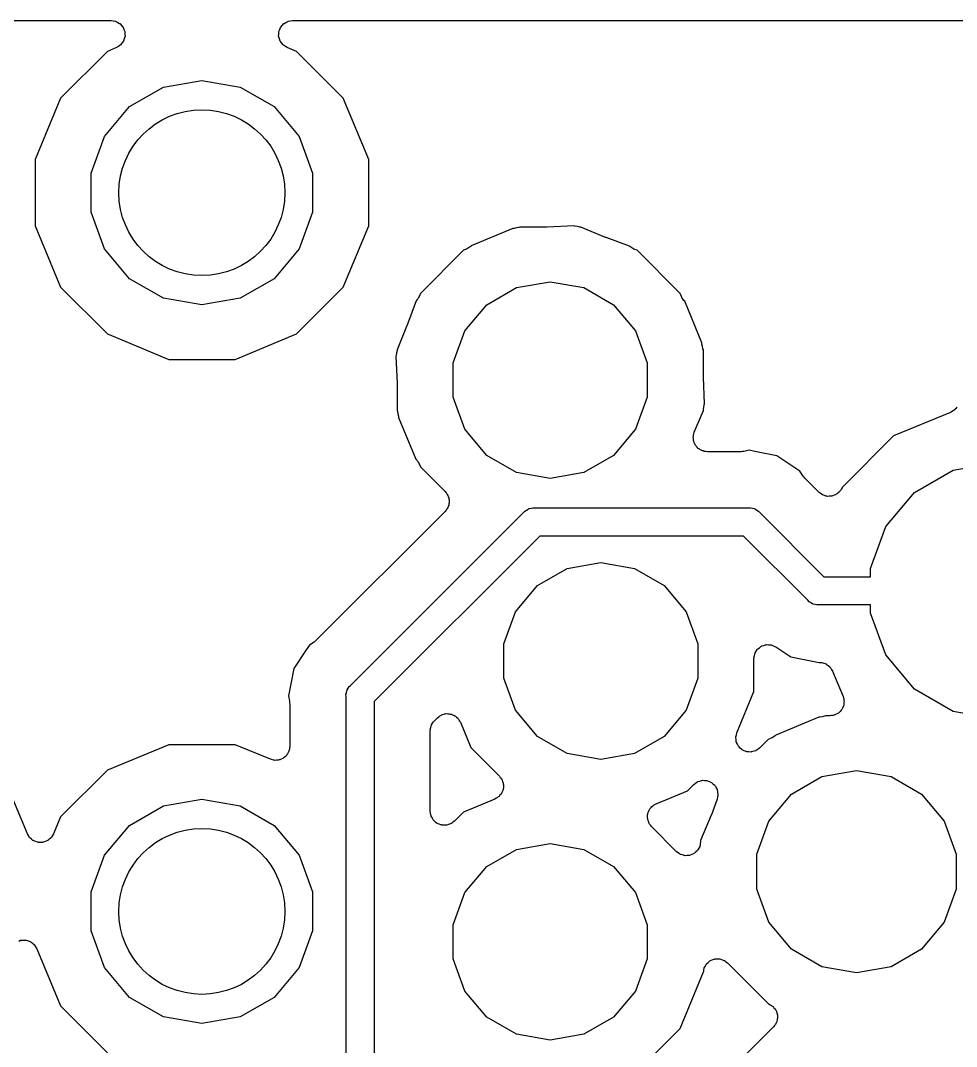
# Model space of a CAD drawing. Extents: x 240.1 to 314.9, y -176.2 to -102.8.
# Drawn here: x 255.33 to 263.79, y -112.07 to -102.79 of the extents above; entities that cross this region are included whole.
import ezdxf

# ---------------------------------------------------------------- set-up
doc = ezdxf.new("R2010")
doc.units = 0
doc.header["$MEASUREMENT"] = 0
doc.layers.add('BLACK', color=7, linetype='CONTINUOUS')

msp = doc.modelspace()

# ---------------------------------------------------------------- linework, layer by layer
at = {"layer": 'BLACK', "linetype": 'CONTINUOUS'}
for p, q in [((241.849, -102.793), (256.153, -102.793)), ((256.153, -102.793), (256.172, -102.796)), ((256.172, -102.796), (256.191, -102.799)), ((256.191, -102.799), (256.194, -102.8)), ((256.194, -102.8), (256.196, -102.801)), ((256.196, -102.801), (256.213, -102.81)), ((257.733, -102.81), (257.75, -102.801)), ((257.75, -102.801), (257.752, -102.8)), ((257.752, -102.8), (257.755, -102.799)), ((257.755, -102.799), (257.774, -102.796)), ((257.774, -102.796), (257.793, -102.793)), ((257.793, -102.793), (312.995, -102.793)), ((256.213, -102.81), (256.23, -102.819)), ((256.23, -102.819), (256.232, -102.821)), ((256.232, -102.821), (256.234, -102.823)), ((256.234, -102.823), (256.247, -102.838)), ((256.247, -102.838), (256.26, -102.852)), ((256.26, -102.852), (256.261, -102.854)), ((256.261, -102.854), (256.263, -102.856)), ((256.263, -102.856), (256.269, -102.875)), ((256.269, -102.875), (256.277, -102.893)), ((256.277, -102.893), (256.277, -102.895)), ((256.277, -102.895), (256.278, -102.898)), ((256.278, -102.898), (256.278, -102.917)), ((257.668, -102.898), (257.669, -102.895)), ((257.668, -102.917), (257.668, -102.898)), ((257.669, -102.893), (257.677, -102.875)), ((257.669, -102.895), (257.669, -102.893)), ((257.677, -102.875), (257.683, -102.856)), ((257.683, -102.856), (257.685, -102.854)), ((257.685, -102.854), (257.686, -102.852)), ((257.686, -102.852), (257.699, -102.838)), ((257.699, -102.838), (257.712, -102.823)), ((257.712, -102.823), (257.714, -102.821)), ((257.714, -102.821), (257.716, -102.819)), ((257.716, -102.819), (257.733, -102.81)), ((256.263, -102.983), (256.25, -102.998)), ((256.264, -102.981), (256.263, -102.983)), ((256.266, -102.979), (256.264, -102.981)), ((256.271, -102.96), (256.266, -102.979)), ((256.278, -102.942), (256.271, -102.96)), ((256.278, -102.917), (256.279, -102.937)), ((256.279, -102.937), (256.278, -102.939)), ((256.278, -102.939), (256.278, -102.942)), ((257.667, -102.937), (257.668, -102.917)), ((257.668, -102.939), (257.667, -102.937)), ((257.668, -102.942), (257.668, -102.939)), ((257.675, -102.96), (257.668, -102.942)), ((257.68, -102.979), (257.675, -102.96)), ((257.682, -102.981), (257.68, -102.979)), ((257.683, -102.983), (257.682, -102.981)), ((257.696, -102.998), (257.683, -102.983)), ((256.119, -103.072), (255.695, -103.496)), ((256.201, -103.037), (256.119, -103.072)), ((256.218, -103.027), (256.201, -103.037)), ((256.234, -103.017), (256.218, -103.027)), ((256.236, -103.015), (256.234, -103.017)), ((256.239, -103.014), (256.236, -103.015)), ((256.25, -102.998), (256.239, -103.014)), ((257.707, -103.014), (257.696, -102.998)), ((257.71, -103.015), (257.707, -103.014)), ((257.712, -103.017), (257.71, -103.015)), ((257.728, -103.027), (257.712, -103.017)), ((257.745, -103.037), (257.728, -103.027)), ((257.827, -103.072), (257.745, -103.037)), ((258.251, -103.496), (257.827, -103.072)), ((256.626, -103.396), (256.973, -103.335)), ((256.973, -103.335), (257.32, -103.396)), ((256.32, -103.572), (256.626, -103.396)), ((257.32, -103.396), (257.626, -103.572)), ((255.695, -103.496), (255.465, -104.05)), ((258.481, -104.05), (258.251, -103.496)), ((256.094, -103.842), (256.32, -103.572)), ((257.626, -103.572), (257.852, -103.842)), ((255.973, -104.174), (256.094, -103.842)), ((257.852, -103.842), (257.973, -104.174)), ((255.465, -104.05), (255.465, -104.65)), ((258.481, -104.65), (258.481, -104.05)), ((255.973, -104.526), (255.973, -104.174)), ((257.973, -104.174), (257.973, -104.526)), ((256.094, -104.858), (255.973, -104.526)), ((257.973, -104.526), (257.852, -104.858)), ((255.465, -104.65), (255.695, -105.204)), ((258.251, -105.204), (258.481, -104.65)), ((259.846, -104.661), (259.838, -104.664)), ((260.089, -104.661), (259.846, -104.661)), ((260.091, -104.66), (260.089, -104.661)), ((260.094, -104.661), (260.091, -104.66)), ((260.337, -104.65), (260.094, -104.661)), ((260.345, -104.653), (260.337, -104.65)), ((260.367, -104.657), (260.345, -104.653)), ((260.345, -104.653), (260.345, -104.653)), ((260.345, -104.653), (260.345, -104.653)), ((260.388, -104.661), (260.367, -104.657)), ((260.397, -104.661), (260.388, -104.661)), ((260.388, -104.661), (260.388, -104.661)), ((260.388, -104.661), (260.388, -104.661)), ((260.621, -104.754), (260.397, -104.661)), ((259.784, -104.674), (259.407, -104.83)), ((259.795, -104.674), (259.784, -104.674)), ((259.816, -104.669), (259.795, -104.674)), ((259.795, -104.674), (259.795, -104.674)), ((259.795, -104.674), (259.795, -104.674)), ((259.838, -104.664), (259.816, -104.669)), ((259.838, -104.664), (259.838, -104.664)), ((259.838, -104.664), (259.838, -104.664)), ((260.624, -104.754), (260.621, -104.754)), ((260.626, -104.756), (260.624, -104.754)), ((259.393, -104.842), (259.384, -104.85)), ((259.403, -104.836), (259.393, -104.842)), ((259.407, -104.83), (259.403, -104.836)), ((260.838, -104.833), (260.626, -104.756)), ((260.84, -104.836), (260.838, -104.833)), ((260.85, -104.843), (260.84, -104.836)), ((260.859, -104.85), (260.85, -104.843)), ((256.32, -105.128), (256.094, -104.858)), ((257.852, -104.858), (257.626, -105.128)), ((259.337, -104.871), (258.948, -105.261)), ((259.365, -104.86), (259.337, -104.871)), ((259.374, -104.854), (259.365, -104.86)), ((259.384, -104.85), (259.374, -104.854)), ((260.869, -104.854), (260.859, -104.85)), ((260.877, -104.86), (260.869, -104.854)), ((260.906, -104.871), (260.877, -104.86)), ((261.295, -105.261), (260.906, -104.871)), ((255.695, -105.204), (256.119, -105.628)), ((256.626, -105.304), (256.32, -105.128)), ((257.626, -105.128), (257.32, -105.304)), ((257.827, -105.628), (258.251, -105.204)), ((259.549, -105.363), (259.817, -105.209)), ((259.817, -105.209), (260.121, -105.155)), ((260.121, -105.155), (260.426, -105.209)), ((260.426, -105.209), (260.693, -105.363)), ((256.973, -105.365), (256.626, -105.304)), ((257.32, -105.304), (256.973, -105.365)), ((258.927, -105.307), (258.919, -105.316)), ((258.931, -105.298), (258.927, -105.307)), ((258.936, -105.289), (258.931, -105.298)), ((258.948, -105.261), (258.936, -105.289)), ((261.307, -105.289), (261.295, -105.261)), ((261.312, -105.298), (261.307, -105.289)), ((261.316, -105.307), (261.312, -105.298)), ((261.324, -105.316), (261.316, -105.307)), ((258.909, -105.329), (258.832, -105.54)), ((258.913, -105.326), (258.909, -105.329)), ((258.919, -105.316), (258.913, -105.326)), ((259.351, -105.6), (259.549, -105.363)), ((260.693, -105.363), (260.892, -105.6)), ((261.33, -105.326), (261.324, -105.316)), ((261.337, -105.331), (261.33, -105.326)), ((261.492, -105.707), (261.337, -105.331)), ((258.83, -105.545), (258.737, -105.77)), ((258.831, -105.543), (258.83, -105.545)), ((258.832, -105.54), (258.831, -105.543)), ((256.119, -105.628), (256.673, -105.858)), ((257.273, -105.858), (257.827, -105.628)), ((259.245, -105.89), (259.351, -105.6)), ((260.892, -105.6), (260.998, -105.89)), ((258.737, -105.77), (258.737, -105.778)), ((261.493, -105.719), (261.492, -105.707)), ((261.497, -105.739), (261.493, -105.719)), ((261.493, -105.719), (261.493, -105.719)), ((261.493, -105.719), (261.493, -105.719)), ((261.502, -105.762), (261.497, -105.739)), ((261.506, -105.77), (261.502, -105.762)), ((261.502, -105.762), (261.502, -105.762)), ((261.502, -105.762), (261.502, -105.762)), ((261.506, -106.012), (261.506, -105.77)), ((256.673, -105.858), (257.273, -105.858)), ((258.729, -105.822), (258.726, -105.83)), ((258.726, -105.83), (258.737, -106.072)), ((258.733, -105.799), (258.729, -105.822)), ((258.729, -105.822), (258.729, -105.822)), ((258.729, -105.822), (258.729, -105.822)), ((258.737, -105.778), (258.733, -105.799)), ((258.737, -105.778), (258.737, -105.778)), ((258.737, -105.778), (258.737, -105.778)), ((259.245, -106.2), (259.245, -105.89)), ((260.998, -105.89), (260.998, -106.2)), ((261.506, -106.015), (261.506, -106.012)), ((261.506, -106.018), (261.506, -106.015)), ((261.516, -106.26), (261.506, -106.018)), ((258.737, -106.072), (258.737, -106.075)), ((258.737, -106.075), (258.737, -106.078)), ((258.737, -106.078), (258.737, -106.32)), ((259.351, -106.49), (259.245, -106.2)), ((260.998, -106.2), (260.892, -106.49)), ((258.737, -106.32), (258.74, -106.328)), ((258.74, -106.328), (258.74, -106.328)), ((258.74, -106.328), (258.74, -106.328)), ((258.74, -106.328), (258.745, -106.349)), ((261.424, -106.517), (261.506, -106.32)), ((261.506, -106.312), (261.51, -106.289)), ((261.506, -106.32), (261.506, -106.312)), ((261.506, -106.312), (261.506, -106.312)), ((261.506, -106.312), (261.506, -106.312)), ((261.51, -106.289), (261.513, -106.268)), ((261.513, -106.268), (261.516, -106.26)), ((261.513, -106.268), (261.513, -106.268)), ((261.513, -106.268), (261.513, -106.268)), ((263.755, -106.329), (263.748, -106.332)), ((263.766, -106.32), (263.755, -106.329)), ((263.778, -106.313), (263.766, -106.32)), ((263.783, -106.306), (263.778, -106.313)), ((263.789, -106.301), (263.783, -106.306)), ((263.796, -106.289), (263.789, -106.301)), ((258.745, -106.349), (258.75, -106.371)), ((258.75, -106.371), (258.75, -106.371)), ((258.75, -106.371), (258.75, -106.371)), ((258.75, -106.371), (258.75, -106.383)), ((258.75, -106.383), (258.906, -106.759)), ((263.741, -106.337), (263.225, -106.55)), ((263.748, -106.332), (263.741, -106.337)), ((259.549, -106.727), (259.351, -106.49)), ((260.892, -106.49), (260.693, -106.727)), ((261.421, -106.531), (261.424, -106.517)), ((261.415, -106.56), (261.416, -106.552)), ((261.416, -106.574), (261.415, -106.56)), ((261.416, -106.544), (261.421, -106.531)), ((261.416, -106.552), (261.416, -106.544)), ((261.416, -106.588), (261.416, -106.574)), ((261.419, -106.596), (261.416, -106.588)), ((261.42, -106.604), (261.419, -106.596)), ((261.427, -106.616), (261.42, -106.604)), ((263.225, -106.55), (262.76, -107.015)), ((261.432, -106.629), (261.427, -106.616)), ((261.437, -106.636), (261.432, -106.629)), ((261.441, -106.643), (261.437, -106.636)), ((261.451, -106.652), (261.441, -106.643)), ((261.46, -106.663), (261.451, -106.652)), ((261.467, -106.667), (261.46, -106.663)), ((261.473, -106.673), (261.467, -106.667)), ((261.486, -106.678), (261.473, -106.673)), ((261.498, -106.685), (261.486, -106.678)), ((261.506, -106.686), (261.498, -106.685)), ((261.514, -106.69), (261.506, -106.686)), ((261.528, -106.69), (261.514, -106.69)), ((261.542, -106.693), (261.528, -106.69)), ((261.846, -106.693), (261.542, -106.693)), ((261.859, -106.691), (261.846, -106.693)), ((261.871, -106.69), (261.859, -106.691)), ((261.921, -106.68), (261.871, -106.69)), ((261.972, -106.69), (261.921, -106.68)), ((262.169, -106.73), (261.972, -106.69)), ((261.972, -106.69), (261.972, -106.69)), ((258.906, -106.759), (258.913, -106.764)), ((258.913, -106.764), (258.919, -106.774)), ((258.919, -106.774), (258.927, -106.783)), ((258.927, -106.783), (258.931, -106.792)), ((258.931, -106.792), (258.936, -106.801)), ((259.817, -106.881), (259.549, -106.727)), ((260.693, -106.727), (260.426, -106.881)), ((262.379, -106.87), (262.169, -106.73)), ((263.763, -106.859), (264.16, -106.789)), ((258.936, -106.801), (258.948, -106.829)), ((258.948, -106.829), (259.172, -107.053)), ((260.121, -106.935), (259.817, -106.881)), ((260.426, -106.881), (260.121, -106.935)), ((262.408, -106.913), (262.379, -106.87)), ((263.414, -107.061), (263.763, -106.859)), ((262.416, -106.922), (262.408, -106.913)), ((262.423, -106.932), (262.416, -106.922)), ((262.552, -107.06), (262.423, -106.932)), ((259.172, -107.053), (259.178, -107.062)), ((259.178, -107.062), (259.186, -107.07)), ((259.186, -107.07), (259.191, -107.08)), ((262.563, -107.068), (262.552, -107.06)), ((262.573, -107.077), (262.563, -107.068)), ((262.724, -107.064), (262.714, -107.074)), ((262.735, -107.056), (262.724, -107.064)), ((262.739, -107.049), (262.735, -107.056)), ((262.745, -107.043), (262.739, -107.049)), ((262.751, -107.03), (262.745, -107.043)), ((262.759, -107.019), (262.751, -107.03)), ((262.76, -107.015), (262.759, -107.019)), ((263.155, -107.37), (263.414, -107.061)), ((259.191, -107.08), (259.197, -107.089)), ((259.197, -107.089), (259.2, -107.1)), ((259.2, -107.1), (259.205, -107.11)), ((259.205, -107.11), (259.206, -107.121)), ((259.206, -107.165), (259.205, -107.176)), ((259.206, -107.121), (259.209, -107.132)), ((259.209, -107.154), (259.206, -107.165)), ((259.209, -107.132), (259.208, -107.143)), ((259.208, -107.143), (259.209, -107.154)), ((262.581, -107.08), (262.573, -107.077)), ((262.588, -107.085), (262.581, -107.08)), ((262.601, -107.089), (262.588, -107.085)), ((262.614, -107.094), (262.601, -107.089)), ((262.622, -107.095), (262.614, -107.094)), ((262.63, -107.097), (262.622, -107.095)), ((262.644, -107.095), (262.63, -107.097)), ((262.658, -107.096), (262.644, -107.095)), ((262.666, -107.094), (262.658, -107.096)), ((262.674, -107.093), (262.666, -107.094)), ((262.687, -107.087), (262.674, -107.093)), ((262.7, -107.083), (262.687, -107.087)), ((262.707, -107.078), (262.7, -107.083)), ((262.714, -107.074), (262.707, -107.078)), ((259.172, -107.233), (258.007, -108.398)), ((258.317, -108.806), (259.881, -107.242)), ((259.178, -107.224), (259.172, -107.233)), ((259.186, -107.216), (259.178, -107.224)), ((259.191, -107.206), (259.186, -107.216)), ((259.197, -107.197), (259.191, -107.206)), ((259.2, -107.186), (259.197, -107.197)), ((259.205, -107.176), (259.2, -107.186)), ((259.881, -107.242), (259.892, -107.229)), ((259.892, -107.229), (259.907, -107.22)), ((259.907, -107.22), (259.921, -107.211)), ((259.921, -107.211), (259.926, -107.209)), ((259.926, -107.209), (259.931, -107.207)), ((259.931, -107.207), (259.948, -107.204)), ((259.948, -107.204), (259.964, -107.199)), ((259.964, -107.199), (259.981, -107.201)), ((259.981, -107.201), (261.916, -107.201)), ((261.916, -107.201), (261.932, -107.199)), ((261.932, -107.199), (261.949, -107.204)), ((261.949, -107.204), (261.965, -107.207)), ((261.965, -107.207), (261.97, -107.209)), ((261.97, -107.209), (261.976, -107.211)), ((261.976, -107.211), (261.99, -107.22)), ((261.99, -107.22), (262.004, -107.229)), ((262.004, -107.229), (262.015, -107.242)), ((262.015, -107.242), (262.596, -107.823)), ((263.017, -107.748), (263.155, -107.37)), ((260.028, -107.455), (258.53, -108.952)), ((261.869, -107.455), (260.028, -107.455)), ((262.45, -108.036), (261.869, -107.455)), ((260.274, -107.749), (260.579, -107.695)), ((260.579, -107.695), (260.883, -107.749)), ((260.007, -107.903), (260.274, -107.749)), ((260.883, -107.749), (261.151, -107.903)), ((263.017, -107.823), (263.017, -107.748)), ((259.808, -108.14), (260.007, -107.903)), ((261.151, -107.903), (261.349, -108.14)), ((262.596, -107.823), (263.017, -107.823)), ((262.461, -108.049), (262.45, -108.036)), ((262.475, -108.057), (262.461, -108.049)), ((262.489, -108.067), (262.475, -108.057)), ((262.495, -108.068), (262.489, -108.067)), ((262.499, -108.071), (262.495, -108.068)), ((262.516, -108.074), (262.499, -108.071)), ((262.532, -108.078), (262.516, -108.074)), ((262.549, -108.077), (262.532, -108.078)), ((263.017, -108.077), (262.549, -108.077)), ((263.017, -108.152), (263.017, -108.077)), ((259.702, -108.43), (259.808, -108.14)), ((261.349, -108.14), (261.455, -108.43)), ((263.155, -108.53), (263.017, -108.152)), ((257.945, -108.442), (257.917, -108.485)), ((257.988, -108.414), (257.945, -108.442)), ((257.997, -108.405), (257.988, -108.414)), ((258.007, -108.398), (257.997, -108.405)), ((259.702, -108.74), (259.702, -108.43)), ((261.455, -108.43), (261.455, -108.74)), ((261.998, -108.476), (262.013, -108.465)), ((262.013, -108.465), (262.026, -108.453)), ((262.026, -108.453), (262.03, -108.452)), ((262.03, -108.452), (262.034, -108.449)), ((262.034, -108.449), (262.051, -108.444)), ((262.051, -108.444), (262.068, -108.438)), ((262.068, -108.438), (262.072, -108.438)), ((262.072, -108.438), (262.076, -108.437)), ((262.076, -108.437), (262.094, -108.438)), ((262.094, -108.438), (262.112, -108.438)), ((262.112, -108.438), (262.116, -108.44)), ((262.116, -108.44), (262.12, -108.44)), ((262.12, -108.44), (262.137, -108.447)), ((262.137, -108.447), (262.153, -108.453)), ((262.153, -108.453), (262.157, -108.456)), ((262.157, -108.456), (262.16, -108.458)), ((262.16, -108.458), (262.296, -108.548)), ((257.917, -108.485), (257.805, -108.652)), ((257.917, -108.485), (257.917, -108.485)), ((261.963, -108.555), (261.967, -108.538)), ((261.964, -108.559), (261.963, -108.555)), ((261.967, -108.538), (261.971, -108.52)), ((261.971, -108.52), (261.973, -108.516)), ((261.973, -108.516), (261.974, -108.512)), ((261.974, -108.512), (261.984, -108.497)), ((261.984, -108.497), (261.993, -108.482)), ((261.993, -108.482), (261.996, -108.479)), ((261.996, -108.479), (261.998, -108.476)), ((262.296, -108.548), (262.493, -108.587)), ((263.414, -108.839), (263.155, -108.53)), ((261.963, -108.563), (261.964, -108.559)), ((261.963, -108.86), (261.963, -108.563)), ((262.493, -108.587), (262.493, -108.587)), ((262.493, -108.587), (262.553, -108.599)), ((262.553, -108.599), (262.573, -108.598)), ((262.573, -108.598), (262.574, -108.599)), ((262.574, -108.599), (262.576, -108.599)), ((262.576, -108.599), (262.595, -108.606)), ((262.595, -108.606), (262.615, -108.612)), ((262.615, -108.612), (262.616, -108.613)), ((262.616, -108.613), (262.617, -108.613)), ((262.617, -108.613), (262.633, -108.626)), ((262.633, -108.626), (262.65, -108.639)), ((262.65, -108.639), (262.651, -108.64)), ((262.651, -108.64), (262.652, -108.641)), ((262.652, -108.641), (262.662, -108.658)), ((257.805, -108.652), (257.756, -108.9)), ((259.808, -109.03), (259.702, -108.74)), ((261.455, -108.74), (261.349, -109.03)), ((262.662, -108.658), (262.674, -108.676)), ((262.674, -108.676), (262.769, -108.905)), ((258.286, -108.845), (258.296, -108.831)), ((258.296, -108.831), (258.304, -108.817)), ((258.304, -108.817), (258.317, -108.806)), ((257.756, -108.9), (257.766, -108.95)), ((258.275, -108.889), (258.279, -108.872)), ((258.276, -108.905), (258.275, -108.889)), ((258.276, -117.804), (258.276, -108.905)), ((258.279, -108.872), (258.282, -108.856)), ((258.282, -108.856), (258.285, -108.851)), ((258.285, -108.851), (258.286, -108.845)), ((261.808, -109.234), (261.963, -108.86)), ((262.769, -108.905), (262.772, -108.919)), ((262.772, -108.919), (262.776, -108.932)), ((263.763, -109.041), (263.414, -108.839)), ((257.766, -108.95), (257.766, -108.963)), ((257.766, -108.963), (257.768, -108.975)), ((257.768, -108.975), (257.768, -109.357)), ((258.53, -108.952), (258.53, -117.757)), ((262.761, -109.018), (262.756, -109.024)), ((262.766, -109.005), (262.761, -109.018)), ((262.773, -108.992), (262.766, -109.005)), ((262.774, -108.984), (262.773, -108.992)), ((262.776, -108.976), (262.774, -108.984)), ((262.776, -108.932), (262.776, -108.94)), ((262.776, -108.94), (262.778, -108.949)), ((262.778, -108.949), (262.776, -108.962)), ((262.776, -108.962), (262.776, -108.976)), ((259.075, -109.126), (259.103, -109.098)), ((259.103, -109.098), (259.114, -109.09)), ((259.114, -109.09), (259.124, -109.081)), ((259.124, -109.081), (259.132, -109.078)), ((259.132, -109.078), (259.139, -109.073)), ((259.139, -109.073), (259.152, -109.069)), ((259.152, -109.069), (259.165, -109.064)), ((259.165, -109.064), (259.173, -109.064)), ((259.173, -109.064), (259.181, -109.061)), ((259.181, -109.061), (259.195, -109.063)), ((259.195, -109.063), (259.209, -109.062)), ((259.209, -109.062), (259.217, -109.065)), ((259.217, -109.065), (259.225, -109.065)), ((259.225, -109.065), (259.238, -109.071)), ((259.238, -109.071), (259.251, -109.075)), ((259.251, -109.075), (259.258, -109.08)), ((259.258, -109.08), (259.265, -109.084)), ((259.265, -109.084), (259.275, -109.094)), ((259.275, -109.094), (259.286, -109.102)), ((259.286, -109.102), (259.291, -109.109)), ((259.291, -109.109), (259.297, -109.115)), ((259.297, -109.115), (259.302, -109.128)), ((260.007, -109.267), (259.808, -109.03)), ((261.349, -109.03), (261.151, -109.267)), ((262.548, -109.094), (262.161, -109.255)), ((262.559, -109.094), (262.548, -109.094)), ((262.58, -109.089), (262.559, -109.094)), ((262.559, -109.094), (262.559, -109.094)), ((262.559, -109.094), (262.559, -109.094)), ((262.602, -109.084), (262.58, -109.089)), ((262.61, -109.081), (262.602, -109.084)), ((262.602, -109.084), (262.602, -109.084)), ((262.602, -109.084), (262.602, -109.084)), ((262.651, -109.081), (262.61, -109.081)), ((262.665, -109.079), (262.651, -109.081)), ((262.679, -109.078), (262.665, -109.079)), ((262.687, -109.075), (262.679, -109.078)), ((262.695, -109.073), (262.687, -109.075)), ((262.707, -109.067), (262.695, -109.073)), ((262.72, -109.061), (262.707, -109.067)), ((262.726, -109.056), (262.72, -109.061)), ((262.733, -109.051), (262.726, -109.056)), ((262.742, -109.041), (262.733, -109.051)), ((262.752, -109.031), (262.742, -109.041)), ((262.756, -109.024), (262.752, -109.031)), ((264.16, -109.111), (263.763, -109.041)), ((259.038, -109.204), (259.043, -109.188)), ((259.039, -109.21), (259.038, -109.204)), ((259.043, -109.188), (259.046, -109.172)), ((259.046, -109.172), (259.048, -109.167)), ((259.048, -109.167), (259.05, -109.162)), ((259.05, -109.162), (259.059, -109.148)), ((259.059, -109.148), (259.068, -109.134)), ((259.068, -109.134), (259.072, -109.13)), ((259.072, -109.13), (259.075, -109.126)), ((259.302, -109.128), (259.31, -109.139)), ((259.31, -109.139), (259.405, -109.369)), ((259.038, -109.215), (259.039, -109.21)), ((259.038, -109.944), (259.038, -109.215)), ((260.274, -109.421), (260.007, -109.267)), ((261.151, -109.267), (260.883, -109.421)), ((261.799, -109.271), (261.804, -109.253)), ((261.799, -109.274), (261.799, -109.271)), ((261.799, -109.277), (261.799, -109.274)), ((261.801, -109.296), (261.799, -109.277)), ((261.803, -109.315), (261.801, -109.296)), ((261.804, -109.253), (261.808, -109.234)), ((262.092, -109.296), (262.015, -109.372)), ((262.119, -109.284), (262.092, -109.296)), ((262.127, -109.279), (262.119, -109.284)), ((262.137, -109.275), (262.127, -109.279)), ((262.146, -109.267), (262.137, -109.275)), ((262.156, -109.261), (262.146, -109.267)), ((262.161, -109.255), (262.156, -109.261)), ((256.673, -109.342), (256.119, -109.572)), ((257.273, -109.342), (256.673, -109.342)), ((257.592, -109.474), (257.273, -109.342)), ((257.762, -109.392), (257.76, -109.4)), ((257.765, -109.384), (257.762, -109.392)), ((257.766, -109.371), (257.765, -109.384)), ((257.768, -109.357), (257.766, -109.371)), ((259.405, -109.369), (259.663, -109.627)), ((261.804, -109.318), (261.803, -109.315)), ((261.804, -109.321), (261.804, -109.318)), ((261.813, -109.338), (261.804, -109.321)), ((261.822, -109.355), (261.813, -109.338)), ((261.824, -109.357), (261.822, -109.355)), ((261.825, -109.36), (261.824, -109.357)), ((261.839, -109.373), (261.825, -109.36)), ((261.853, -109.386), (261.839, -109.373)), ((261.855, -109.388), (261.853, -109.386)), ((261.857, -109.389), (261.855, -109.388)), ((261.875, -109.397), (261.857, -109.389)), ((262, -109.383), (261.984, -109.395)), ((262.015, -109.372), (262, -109.383)), ((257.606, -109.477), (257.592, -109.474)), ((257.619, -109.482), (257.606, -109.477)), ((257.627, -109.482), (257.619, -109.482)), ((257.635, -109.484), (257.627, -109.482)), ((257.649, -109.482), (257.635, -109.484)), ((257.663, -109.482), (257.649, -109.482)), ((257.671, -109.479), (257.663, -109.482)), ((257.679, -109.478), (257.671, -109.479)), ((257.691, -109.472), (257.679, -109.478)), ((257.705, -109.467), (257.691, -109.472)), ((257.711, -109.462), (257.705, -109.467)), ((257.718, -109.458), (257.711, -109.462)), ((257.728, -109.448), (257.718, -109.458)), ((257.738, -109.439), (257.728, -109.448)), ((257.742, -109.431), (257.738, -109.439)), ((257.748, -109.425), (257.742, -109.431)), ((257.753, -109.412), (257.748, -109.425)), ((257.76, -109.4), (257.753, -109.412)), ((260.579, -109.475), (260.274, -109.421)), ((260.883, -109.421), (260.579, -109.475)), ((261.893, -109.405), (261.875, -109.397)), ((261.895, -109.405), (261.893, -109.405)), ((261.898, -109.406), (261.895, -109.405)), ((261.917, -109.407), (261.898, -109.406)), ((261.937, -109.409), (261.917, -109.407)), ((261.939, -109.408), (261.937, -109.409)), ((261.942, -109.408), (261.939, -109.408)), ((261.961, -109.402), (261.942, -109.408)), ((261.979, -109.397), (261.961, -109.402)), ((261.982, -109.396), (261.979, -109.397)), ((261.984, -109.395), (261.982, -109.396)), ((256.119, -109.572), (255.695, -109.996)), ((262.577, -109.63), (262.89, -109.575)), ((262.89, -109.575), (263.203, -109.63)), ((259.663, -109.627), (259.67, -109.638)), ((259.67, -109.638), (259.68, -109.648)), ((259.68, -109.648), (259.683, -109.656)), ((259.683, -109.656), (259.688, -109.663)), ((259.688, -109.663), (259.691, -109.676)), ((261.457, -109.675), (261.473, -109.671)), ((261.473, -109.671), (261.489, -109.665)), ((261.489, -109.665), (261.494, -109.665)), ((261.494, -109.665), (261.499, -109.664)), ((261.499, -109.664), (261.516, -109.665)), ((261.516, -109.665), (261.533, -109.665)), ((261.533, -109.665), (261.538, -109.667)), ((261.538, -109.667), (261.543, -109.668)), ((261.543, -109.668), (261.559, -109.675)), ((262.302, -109.789), (262.577, -109.63)), ((263.203, -109.63), (263.478, -109.789)), ((255.396, -110.149), (255.235, -109.761)), ((259.69, -109.762), (259.685, -109.775)), ((259.695, -109.749), (259.69, -109.762)), ((259.691, -109.676), (259.697, -109.689)), ((259.696, -109.741), (259.695, -109.749)), ((259.699, -109.733), (259.696, -109.741)), ((259.697, -109.689), (259.697, -109.697)), ((259.697, -109.697), (259.699, -109.705)), ((259.699, -109.705), (259.698, -109.719)), ((259.698, -109.719), (259.699, -109.733)), ((261.079, -109.876), (261.363, -109.759)), ((261.363, -109.759), (261.421, -109.701)), ((261.421, -109.701), (261.434, -109.691)), ((261.434, -109.691), (261.447, -109.68)), ((261.447, -109.68), (261.452, -109.678)), ((261.452, -109.678), (261.457, -109.675)), ((261.559, -109.675), (261.574, -109.681)), ((261.574, -109.681), (261.578, -109.684)), ((261.578, -109.684), (261.583, -109.686)), ((261.583, -109.686), (261.595, -109.698)), ((261.595, -109.698), (261.608, -109.709)), ((261.608, -109.709), (261.611, -109.714)), ((261.611, -109.714), (261.615, -109.718)), ((261.615, -109.718), (261.622, -109.733)), ((261.622, -109.733), (261.63, -109.747)), ((261.63, -109.747), (261.631, -109.753)), ((261.631, -109.753), (261.633, -109.758)), ((261.633, -109.758), (261.635, -109.774)), ((256.626, -109.896), (256.973, -109.835)), ((256.973, -109.835), (257.32, -109.896)), ((259.621, -109.834), (259.337, -109.951)), ((259.633, -109.826), (259.621, -109.834)), ((259.646, -109.82), (259.633, -109.826)), ((259.651, -109.815), (259.646, -109.82)), ((259.659, -109.81), (259.651, -109.815)), ((259.667, -109.799), (259.659, -109.81)), ((259.677, -109.789), (259.667, -109.799)), ((259.68, -109.782), (259.677, -109.789)), ((259.685, -109.775), (259.68, -109.782)), ((261.63, -109.834), (261.578, -109.976)), ((261.633, -109.818), (261.63, -109.834)), ((261.637, -109.801), (261.633, -109.818)), ((261.635, -109.774), (261.637, -109.791)), ((261.637, -109.791), (261.637, -109.796)), ((261.637, -109.796), (261.637, -109.801)), ((262.098, -110.033), (262.302, -109.789)), ((263.478, -109.789), (263.682, -110.033)), ((256.32, -110.072), (256.626, -109.896)), ((257.32, -109.896), (257.626, -110.072)), ((259.041, -109.96), (259.038, -109.944)), ((261.005, -109.961), (261.01, -109.948)), ((261.01, -109.948), (261.015, -109.935)), ((261.015, -109.935), (261.02, -109.928)), ((261.02, -109.928), (261.023, -109.921)), ((261.023, -109.921), (261.033, -109.911)), ((261.033, -109.911), (261.041, -109.9)), ((261.041, -109.9), (261.049, -109.895)), ((261.049, -109.895), (261.054, -109.89)), ((261.054, -109.89), (261.067, -109.884)), ((261.067, -109.884), (261.079, -109.876)), ((255.695, -109.996), (255.631, -110.149)), ((259.042, -109.977), (259.041, -109.96)), ((259.045, -109.982), (259.042, -109.977)), ((259.046, -109.988), (259.045, -109.982)), ((259.054, -110.002), (259.046, -109.988)), ((259.061, -110.017), (259.054, -110.002)), ((259.065, -110.021), (259.061, -110.017)), ((259.068, -110.026), (259.065, -110.021)), ((259.08, -110.036), (259.068, -110.026)), ((259.092, -110.048), (259.08, -110.036)), ((259.241, -110.043), (259.228, -110.054)), ((259.255, -110.034), (259.241, -110.043)), ((259.337, -109.951), (259.255, -110.034)), ((261.001, -109.977), (261.004, -109.969)), ((261.002, -109.991), (261.001, -109.977)), ((261.001, -110.005), (261.002, -109.991)), ((261.003, -110.013), (261.001, -110.005)), ((261.003, -110.021), (261.003, -110.013)), ((261.009, -110.034), (261.003, -110.021)), ((261.004, -109.969), (261.005, -109.961)), ((261.012, -110.047), (261.009, -110.034)), ((261.576, -109.981), (261.481, -110.21)), ((261.577, -109.978), (261.576, -109.981)), ((261.578, -109.976), (261.577, -109.978)), ((261.989, -110.331), (262.098, -110.033)), ((263.682, -110.033), (263.791, -110.331)), ((256.094, -110.342), (256.32, -110.072)), ((257.626, -110.072), (257.852, -110.342)), ((259.097, -110.05), (259.092, -110.048)), ((259.101, -110.054), (259.097, -110.05)), ((259.117, -110.06), (259.101, -110.054)), ((259.132, -110.067), (259.117, -110.06)), ((259.138, -110.067), (259.132, -110.067)), ((259.143, -110.069), (259.138, -110.067)), ((259.16, -110.069), (259.143, -110.069)), ((259.176, -110.071), (259.16, -110.069)), ((259.181, -110.069), (259.176, -110.071)), ((259.187, -110.069), (259.181, -110.069)), ((259.203, -110.063), (259.187, -110.069)), ((259.219, -110.059), (259.203, -110.063)), ((259.223, -110.056), (259.219, -110.059)), ((259.228, -110.054), (259.223, -110.056)), ((261.017, -110.054), (261.012, -110.047)), ((261.02, -110.062), (261.017, -110.054)), ((261.03, -110.072), (261.02, -110.062)), ((261.037, -110.083), (261.03, -110.072)), ((261.264, -110.31), (261.037, -110.083)), ((255.405, -110.163), (255.396, -110.149)), ((255.413, -110.178), (255.405, -110.163)), ((255.417, -110.182), (255.413, -110.178)), ((255.42, -110.187), (255.417, -110.182)), ((255.433, -110.197), (255.42, -110.187)), ((255.445, -110.208), (255.433, -110.197)), ((255.451, -110.21), (255.445, -110.208)), ((255.455, -110.213), (255.451, -110.21)), ((255.471, -110.218), (255.455, -110.213)), ((255.486, -110.225), (255.471, -110.218)), ((255.492, -110.225), (255.486, -110.225)), ((255.497, -110.227), (255.492, -110.225)), ((255.514, -110.226), (255.497, -110.227)), ((255.53, -110.227), (255.514, -110.226)), ((255.536, -110.225), (255.53, -110.227)), ((255.541, -110.225), (255.536, -110.225)), ((255.556, -110.218), (255.541, -110.225)), ((255.572, -110.213), (255.556, -110.218)), ((255.577, -110.21), (255.572, -110.213)), ((255.582, -110.208), (255.577, -110.21)), ((255.594, -110.197), (255.582, -110.208)), ((255.607, -110.187), (255.594, -110.197)), ((255.61, -110.182), (255.607, -110.187)), ((255.614, -110.178), (255.61, -110.182)), ((255.622, -110.163), (255.614, -110.178)), ((255.631, -110.149), (255.622, -110.163)), ((261.481, -110.218), (261.477, -110.24)), ((261.481, -110.21), (261.481, -110.218)), ((261.481, -110.218), (261.481, -110.218)), ((261.481, -110.218), (261.481, -110.218)), ((259.549, -110.443), (259.817, -110.289)), ((259.817, -110.289), (260.121, -110.235)), ((260.121, -110.235), (260.426, -110.289)), ((260.426, -110.289), (260.693, -110.443)), ((261.277, -110.319), (261.264, -110.31)), ((261.29, -110.33), (261.277, -110.319)), ((261.438, -110.312), (261.426, -110.324)), ((261.451, -110.302), (261.438, -110.312)), ((261.453, -110.297), (261.451, -110.302)), ((261.457, -110.293), (261.453, -110.297)), ((261.464, -110.278), (261.457, -110.293)), ((261.473, -110.263), (261.464, -110.278)), ((261.474, -110.256), (261.473, -110.261)), ((261.473, -110.261), (261.473, -110.261)), ((261.473, -110.261), (261.473, -110.261)), ((261.473, -110.261), (261.473, -110.263)), ((261.476, -110.253), (261.474, -110.256)), ((261.477, -110.24), (261.476, -110.253)), ((261.477, -110.24), (261.477, -110.24)), ((255.973, -110.674), (256.094, -110.342)), ((257.852, -110.342), (257.973, -110.674)), ((261.295, -110.332), (261.29, -110.33)), ((261.3, -110.335), (261.295, -110.332)), ((261.316, -110.339), (261.3, -110.335)), ((261.331, -110.345), (261.316, -110.339)), ((261.337, -110.345), (261.331, -110.345)), ((261.342, -110.346), (261.337, -110.345)), ((261.359, -110.345), (261.342, -110.346)), ((261.375, -110.345), (261.359, -110.345)), ((261.381, -110.343), (261.375, -110.345)), ((261.386, -110.342), (261.381, -110.343)), ((261.401, -110.335), (261.386, -110.342)), ((261.417, -110.33), (261.401, -110.335)), ((261.421, -110.326), (261.417, -110.33)), ((261.426, -110.324), (261.421, -110.326)), ((261.989, -110.649), (261.989, -110.331)), ((263.791, -110.331), (263.791, -110.649)), ((259.351, -110.68), (259.549, -110.443)), ((260.693, -110.443), (260.892, -110.68)), ((255.973, -111.026), (255.973, -110.674)), ((257.973, -110.674), (257.973, -111.026)), ((259.245, -110.97), (259.351, -110.68)), ((260.892, -110.68), (260.998, -110.97)), ((262.098, -110.947), (261.989, -110.649)), ((263.791, -110.649), (263.682, -110.947)), ((259.245, -111.28), (259.245, -110.97)), ((260.998, -110.97), (260.998, -111.28)), ((262.302, -111.191), (262.098, -110.947)), ((263.682, -110.947), (263.478, -111.191)), ((256.094, -111.358), (255.973, -111.026)), ((257.973, -111.026), (257.852, -111.358)), ((255.318, -111.119), (255.335, -111.111)), ((255.335, -111.111), (255.338, -111.111)), ((255.338, -111.111), (255.341, -111.11)), ((255.341, -111.11), (255.36, -111.11)), ((255.36, -111.11), (255.379, -111.109)), ((255.379, -111.109), (255.382, -111.11)), ((255.382, -111.11), (255.385, -111.11)), ((255.385, -111.11), (255.403, -111.117)), ((255.403, -111.117), (255.421, -111.123)), ((255.421, -111.123), (255.424, -111.124)), ((255.424, -111.124), (255.427, -111.125)), ((255.427, -111.125), (255.441, -111.138)), ((255.441, -111.138), (255.456, -111.149)), ((255.456, -111.149), (255.458, -111.152)), ((255.458, -111.152), (255.46, -111.154)), ((255.46, -111.154), (255.47, -111.17)), ((255.47, -111.17), (255.48, -111.187)), ((255.48, -111.187), (255.695, -111.704)), ((262.577, -111.35), (262.302, -111.191)), ((263.478, -111.191), (263.203, -111.35)), ((259.351, -111.57), (259.245, -111.28)), ((260.998, -111.28), (260.892, -111.57)), ((261.522, -111.347), (261.529, -111.332)), ((261.529, -111.332), (261.533, -111.328)), ((261.533, -111.328), (261.535, -111.323)), ((261.535, -111.323), (261.548, -111.312)), ((261.548, -111.312), (261.56, -111.301)), ((261.56, -111.301), (261.565, -111.298)), ((261.565, -111.298), (261.569, -111.295)), ((261.569, -111.295), (261.585, -111.289)), ((261.585, -111.289), (261.6, -111.282)), ((261.6, -111.282), (261.605, -111.282)), ((261.605, -111.282), (261.611, -111.28)), ((261.611, -111.28), (261.627, -111.28)), ((261.627, -111.28), (261.644, -111.278)), ((261.644, -111.278), (261.649, -111.28)), ((261.649, -111.28), (261.655, -111.28)), ((261.655, -111.28), (261.67, -111.285)), ((261.67, -111.285), (261.686, -111.29)), ((261.686, -111.29), (261.691, -111.293)), ((261.691, -111.293), (261.696, -111.295)), ((261.696, -111.295), (261.709, -111.305)), ((261.709, -111.305), (261.723, -111.315)), ((261.723, -111.315), (262.092, -111.684)), ((256.32, -111.628), (256.094, -111.358)), ((257.852, -111.358), (257.626, -111.628)), ((261.295, -111.909), (261.507, -111.397)), ((261.507, -111.397), (261.509, -111.388)), ((261.509, -111.388), (261.51, -111.372)), ((261.51, -111.372), (261.512, -111.367)), ((261.512, -111.367), (261.513, -111.361)), ((261.513, -111.361), (261.522, -111.347)), ((262.89, -111.405), (262.577, -111.35)), ((263.203, -111.35), (262.89, -111.405)), ((259.549, -111.807), (259.351, -111.57)), ((260.892, -111.57), (260.693, -111.807)), ((255.695, -111.704), (256.119, -112.128)), ((256.626, -111.804), (256.32, -111.628)), ((257.626, -111.628), (257.32, -111.804)), ((262.092, -111.684), (262.099, -111.687)), ((262.099, -111.687), (262.11, -111.695)), ((262.11, -111.695), (262.123, -111.7)), ((262.123, -111.7), (262.129, -111.706)), ((262.129, -111.706), (262.136, -111.711)), ((262.136, -111.711), (262.144, -111.722)), ((256.973, -111.865), (256.626, -111.804)), ((257.32, -111.804), (256.973, -111.865)), ((262.144, -111.722), (262.154, -111.732)), ((262.154, -111.732), (262.158, -111.739)), ((262.158, -111.739), (262.163, -111.746)), ((262.163, -111.746), (262.167, -111.759)), ((262.167, -111.759), (262.173, -111.772)), ((262.173, -111.772), (262.173, -111.78)), ((262.173, -111.78), (262.176, -111.788)), ((262.176, -111.788), (262.175, -111.802)), ((262.175, -111.802), (262.177, -111.816)), ((259.817, -111.961), (259.549, -111.807)), ((260.693, -111.807), (260.426, -111.961)), ((262.14, -111.894), (261.76, -112.275)), ((262.148, -111.883), (262.14, -111.894)), ((262.157, -111.873), (262.148, -111.883)), ((262.16, -111.865), (262.157, -111.873)), ((262.165, -111.858), (262.16, -111.865)), ((262.169, -111.845), (262.165, -111.858)), ((262.174, -111.832), (262.169, -111.845)), ((262.177, -111.816), (262.174, -111.824)), ((262.174, -111.824), (262.174, -111.832)), ((260.121, -112.015), (259.817, -111.961)), ((260.426, -111.961), (260.121, -112.015)), ((261.037, -112.167), (261.295, -111.909))]:
    msp.add_line(p, q, dxfattribs=at)
at = {"layer": 'BLACK'}
for centre in [(256.973, -104.35), (256.973, -110.85)]:
    msp.add_circle(centre, 0.75, dxfattribs=at)

doc.saveas('drawing.dxf')
